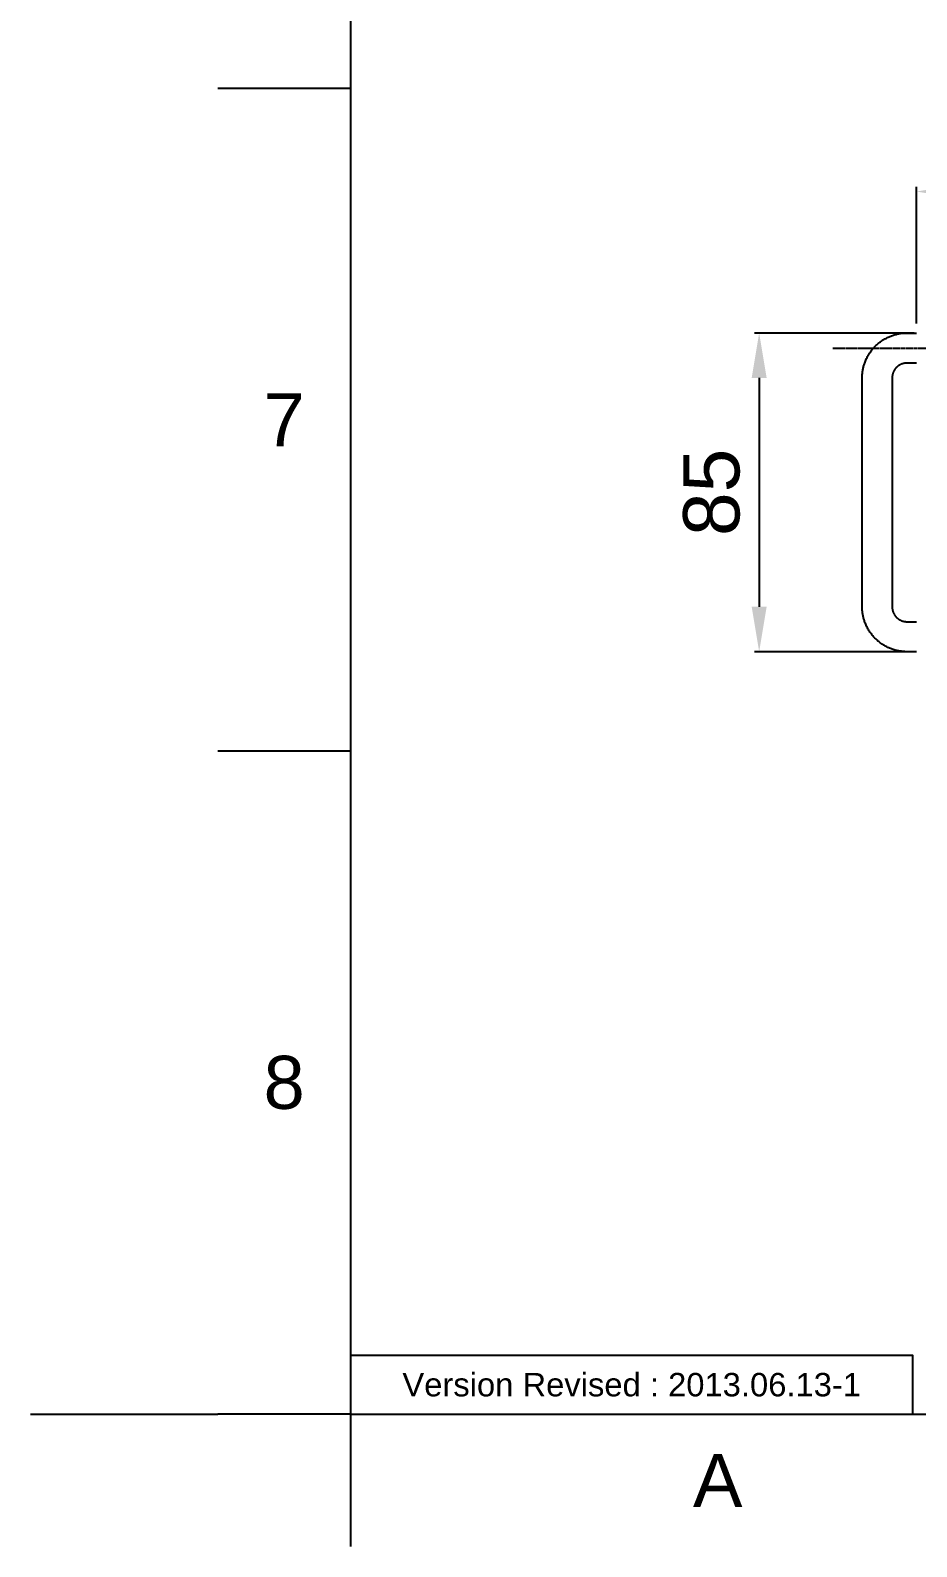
# Model space of a CAD drawing. Header units: millimetres. Extents: x 2944 to 4044, y 1234 to 2718.
# Drawn here: x 2943.8 to 3180.1, y 1233.6 to 1638 of the extents above; entities that cross this region are included whole.
import ezdxf

# ---------------------------------------------------------------- set-up
doc = ezdxf.new("R2010")
doc.units = ezdxf.units.MM
doc.linetypes.add('CENTER', pattern=[0.6, 0.375, -0.075, 0.075, -0.075])
for name, color, linetype in [('CEN2', 1, 'Continuous'), ('DIM2', 3, 'Continuous'), ('form22', 7, 'Continuous'), ('main', 7, 'Continuous')]:
    doc.layers.add(name, color=color, linetype=linetype)
doc.styles.add('Arial Regular', font='arial.ttf')
doc.styles.get("Standard").update_dxf_attribs({"font": 'arial.ttf'})
doc.dimstyles.new('ISO-25', dxfattribs={"dimtxt": 2.5, "dimasz": 2.5, "dimexe": 1.25, "dimexo": 0.625, "dimtad": 1, "dimtxsty": 'Standard', "dimcen": 2.5, "dimadec": 0, "dimazin": 0, "dimtfac": 1, "dimtmove": 0, "dimatfit": 3, "dimfxl": 1, "dimarcsym": 0})

# ---------------------------------------------------------------- blocks, each defined once
blk = doc.blocks.new('*D32')
at = {"layer": 'Defpoints', "color": 0, "transparency": 16777216}
for p in [(3280.09, 1594.98), (3180.09, 1559.13), (3280.09, 1559.13)]:
    blk.add_point(p, dxfattribs=at)
at = {"layer": 'DIM2', "color": 0, "lineweight": -2, "transparency": 16777216}
for p, q in [((3180.09, 1559.76), (3180.09, 1596.23)), ((3192.09, 1594.98), (3268.09, 1594.98)), ((3280.09, 1559.76), (3280.09, 1596.23))]:
    blk.add_line(p, q, dxfattribs=at)
at = {"layer": 'DIM2', "color": 0, "transparency": 16777216}
for points in [[(3192.09, 1596.98), (3192.09, 1592.98), (3180.09, 1594.98)], [(3268.09, 1596.98), (3268.09, 1592.98), (3280.09, 1594.98)]]:
    blk.add_solid(points, dxfattribs=at)
at = {"layer": 'DIM2', "color": 0, "transparency": 16777216, "insert": (3230.09, 1607.64), "char_height": 15, "attachment_point": 5}
blk.add_mtext('100', dxfattribs=at)
blk = doc.blocks.new('*D25')
at = {"layer": 'Defpoints', "color": 0, "transparency": 16777216}
for p in [(3180.09, 1557.25), (3138.1, 1472.25), (3180.09, 1472.25)]:
    blk.add_point(p, dxfattribs=at)
at = {"layer": 'DIM2', "color": 0, "lineweight": -2, "transparency": 16777216}
for p, q in [((3179.47, 1557.25), (3136.85, 1557.25)), ((3138.1, 1545.25), (3138.1, 1484.25)), ((3179.47, 1472.25), (3136.85, 1472.25))]:
    blk.add_line(p, q, dxfattribs=at)
at = {"layer": 'DIM2', "color": 0, "transparency": 16777216}
for points in [[(3136.1, 1545.25), (3140.1, 1545.25), (3138.1, 1557.25)], [(3136.1, 1484.25), (3140.1, 1484.25), (3138.1, 1472.25)]]:
    blk.add_solid(points, dxfattribs=at)
at = {"layer": 'DIM2', "color": 0, "transparency": 16777216, "insert": (3125.44, 1514.75), "char_height": 15, "attachment_point": 5, "rotation": 90}
blk.add_mtext('85', dxfattribs=at)

msp = doc.modelspace()

# ---------------------------------------------------------------- linework, layer by layer
at = {"layer": 'CEN2', "linetype": 'CENTER'}
msp.add_line((3157.7, 1553.19), (3448.39, 1553.19), dxfattribs=at)
at = {"layer": 'form22'}
for p, q in [((3029.11, 2683.07), (3029.11, 1268.93)), ((3029.11, 1622.47), (2993.76, 1622.47)), ((3029.11, 1445.7), (2993.76, 1445.7)), ((2943.76, 1268.93), (2993.76, 1268.93)), ((3029.11, 1268.93), (2993.76, 1268.93)), ((3029.11, 1268.93), (4008.41, 1268.93)), ((3029.11, 1268.93), (3029.11, 1233.58))]:
    msp.add_line(p, q, dxfattribs=at)
msp.add_lwpolyline([(3029.11, 1268.93), (3179.11, 1268.93), (3179.11, 1284.56), (3029.11, 1284.56)], close=True, dxfattribs=at)
at = {"layer": 'main'}
for p, q in [((3174.6, 1556.88), (3174.84, 1556.94)), ((3174.84, 1556.94), (3175.09, 1556.99)), ((3175.09, 1556.99), (3175.33, 1557.04)), ((3175.33, 1557.04), (3175.78, 1557.11)), ((3175.78, 1557.11), (3176.23, 1557.17)), ((3176.23, 1557.17), (3176.43, 1557.2)), ((3176.43, 1557.2), (3176.63, 1557.21)), ((3176.63, 1557.21), (3177.03, 1557.24)), ((3177.03, 1557.24), (3177.26, 1557.25)), ((3177.26, 1557.25), (3180.09, 1557.25)), ((3168.16, 1552.72), (3168.32, 1552.92)), ((3168.32, 1552.92), (3168.5, 1553.12)), ((3168.5, 1553.12), (3168.67, 1553.32)), ((3168.67, 1553.32), (3168.86, 1553.52)), ((3168.86, 1553.52), (3169.05, 1553.71)), ((3169.05, 1553.71), (3169.24, 1553.89)), ((3169.24, 1553.89), (3169.43, 1554.07)), ((3169.43, 1554.07), (3169.63, 1554.25)), ((3169.63, 1554.25), (3169.84, 1554.43)), ((3169.84, 1554.43), (3170.05, 1554.6)), ((3170.05, 1554.6), (3170.26, 1554.77)), ((3170.26, 1554.77), (3170.48, 1554.93)), ((3170.48, 1554.93), (3170.7, 1555.09)), ((3170.7, 1555.09), (3170.92, 1555.24)), ((3170.92, 1555.24), (3171.15, 1555.39)), ((3171.15, 1555.39), (3171.38, 1555.54)), ((3171.38, 1555.54), (3171.62, 1555.67)), ((3171.62, 1555.67), (3171.83, 1555.8)), ((3171.83, 1555.8), (3172.05, 1555.91)), ((3172.05, 1555.91), (3172.27, 1556.03)), ((3172.27, 1556.03), (3172.49, 1556.13)), ((3172.49, 1556.13), (3172.72, 1556.24)), ((3172.72, 1556.24), (3172.95, 1556.33)), ((3172.95, 1556.33), (3173.17, 1556.43)), ((3173.17, 1556.43), (3173.41, 1556.52)), ((3173.41, 1556.52), (3173.64, 1556.6)), ((3173.64, 1556.6), (3173.88, 1556.68)), ((3173.88, 1556.68), (3174.12, 1556.75)), ((3174.12, 1556.75), (3174.36, 1556.82)), ((3174.36, 1556.82), (3174.6, 1556.88)), ((3166.09, 1548.8), (3166.16, 1549.02)), ((3166.16, 1549.02), (3166.24, 1549.24)), ((3166.24, 1549.24), (3166.33, 1549.49)), ((3166.33, 1549.49), (3166.43, 1549.74)), ((3166.43, 1549.74), (3166.53, 1549.99)), ((3166.53, 1549.99), (3166.64, 1550.24)), ((3166.64, 1550.24), (3166.75, 1550.48)), ((3166.75, 1550.48), (3166.87, 1550.72)), ((3166.87, 1550.72), (3167, 1550.96)), ((3167, 1550.96), (3167.13, 1551.2)), ((3167.13, 1551.2), (3167.26, 1551.42)), ((3167.26, 1551.42), (3167.4, 1551.65)), ((3167.4, 1551.65), (3167.54, 1551.87)), ((3167.54, 1551.87), (3167.69, 1552.08)), ((3167.69, 1552.08), (3167.84, 1552.3)), ((3167.84, 1552.3), (3168, 1552.51)), ((3168, 1552.51), (3168.16, 1552.72)), ((3175.79, 1548.84), (3175.68, 1548.78)), ((3175.87, 1548.88), (3175.79, 1548.84)), ((3175.95, 1548.92), (3175.87, 1548.88)), ((3176.03, 1548.95), (3175.95, 1548.92)), ((3176.12, 1548.99), (3176.03, 1548.95)), ((3176.21, 1549.02), (3176.12, 1548.99)), ((3176.29, 1549.05), (3176.21, 1549.02)), ((3176.38, 1549.07), (3176.29, 1549.05)), ((3176.47, 1549.1), (3176.38, 1549.07)), ((3176.56, 1549.12), (3176.47, 1549.1)), ((3176.65, 1549.15), (3176.56, 1549.12)), ((3176.74, 1549.16), (3176.65, 1549.15)), ((3176.83, 1549.18), (3176.74, 1549.16)), ((3176.95, 1549.2), (3176.83, 1549.18)), ((3177.16, 1549.23), (3176.95, 1549.2)), ((3177.24, 1549.24), (3177.16, 1549.23)), ((3177.29, 1549.24), (3177.24, 1549.24)), ((3177.34, 1549.24), (3177.29, 1549.24)), ((3177.39, 1549.25), (3177.34, 1549.24)), ((3180.09, 1549.25), (3177.39, 1549.25)), ((3165.55, 1545.48), (3165.56, 1545.72)), ((3165.55, 1516.29), (3165.55, 1545.48)), ((3165.56, 1545.72), (3165.58, 1545.96)), ((3165.58, 1545.96), (3165.59, 1546.2)), ((3165.59, 1546.2), (3165.62, 1546.43)), ((3165.62, 1546.43), (3165.64, 1546.69)), ((3165.64, 1546.69), (3165.68, 1546.94)), ((3165.68, 1546.94), (3165.72, 1547.19)), ((3165.72, 1547.19), (3165.76, 1547.45)), ((3165.76, 1547.45), (3165.8, 1547.67)), ((3165.8, 1547.67), (3165.85, 1547.9)), ((3165.85, 1547.9), (3165.9, 1548.13)), ((3165.9, 1548.13), (3165.96, 1548.35)), ((3165.96, 1548.35), (3166.02, 1548.57)), ((3166.02, 1548.57), (3166.09, 1548.8)), ((3173.56, 1545.36), (3173.55, 1516.29)), ((3173.57, 1545.6), (3173.56, 1545.48)), ((3173.56, 1545.48), (3173.56, 1545.36)), ((3173.58, 1545.7), (3173.57, 1545.6)), ((3173.59, 1545.8), (3173.58, 1545.7)), ((3173.61, 1545.9), (3173.59, 1545.8)), ((3173.62, 1546), (3173.61, 1545.9)), ((3173.65, 1546.11), (3173.62, 1546)), ((3173.68, 1546.23), (3173.65, 1546.11)), ((3173.71, 1546.34), (3173.68, 1546.23)), ((3173.74, 1546.45), (3173.71, 1546.34)), ((3173.78, 1546.56), (3173.74, 1546.45)), ((3173.82, 1546.67), (3173.78, 1546.56)), ((3173.86, 1546.78), (3173.82, 1546.67)), ((3173.91, 1546.89), (3173.86, 1546.78)), ((3173.95, 1546.99), (3173.91, 1546.89)), ((3174, 1547.09), (3173.95, 1546.99)), ((3174.06, 1547.19), (3174, 1547.09)), ((3174.11, 1547.29), (3174.06, 1547.19)), ((3174.17, 1547.39), (3174.11, 1547.29)), ((3174.23, 1547.48), (3174.17, 1547.39)), ((3174.29, 1547.57), (3174.23, 1547.48)), ((3174.36, 1547.66), (3174.29, 1547.57)), ((3174.43, 1547.75), (3174.36, 1547.66)), ((3174.51, 1547.84), (3174.43, 1547.75)), ((3174.58, 1547.93), (3174.51, 1547.84)), ((3174.66, 1548.01), (3174.58, 1547.93)), ((3174.75, 1548.09), (3174.66, 1548.01)), ((3174.83, 1548.17), (3174.75, 1548.09)), ((3174.92, 1548.25), (3174.83, 1548.17)), ((3175, 1548.33), (3174.92, 1548.25)), ((3175.1, 1548.4), (3175, 1548.33)), ((3175.19, 1548.47), (3175.1, 1548.4)), ((3175.28, 1548.54), (3175.19, 1548.47)), ((3175.38, 1548.6), (3175.28, 1548.54)), ((3175.48, 1548.67), (3175.38, 1548.6)), ((3175.58, 1548.73), (3175.48, 1548.67)), ((3175.68, 1548.78), (3175.58, 1548.73)), ((3165.55, 1514.3), (3165.55, 1516.29)), ((3165.56, 1484.41), (3165.55, 1514.3)), ((3173.55, 1516.29), (3173.55, 1514.3)), ((3173.55, 1514.3), (3173.56, 1484.14)), ((3165.57, 1483.7), (3165.56, 1484.41)), ((3173.56, 1484.14), (3173.56, 1484.06)), ((3165.58, 1483.48), (3165.57, 1483.7)), ((3165.6, 1483.25), (3165.58, 1483.48)), ((3165.62, 1483.03), (3165.6, 1483.25)), ((3165.64, 1482.79), (3165.62, 1483.03)), ((3165.67, 1482.56), (3165.64, 1482.79)), ((3165.71, 1482.33), (3165.67, 1482.56)), ((3165.75, 1482.1), (3165.71, 1482.33)), ((3165.79, 1481.87), (3165.75, 1482.1)), ((3165.84, 1481.65), (3165.79, 1481.87)), ((3165.89, 1481.43), (3165.84, 1481.65)), ((3165.95, 1481.21), (3165.89, 1481.43)), ((3166.01, 1480.99), (3165.95, 1481.21)), ((3166.07, 1480.77), (3166.01, 1480.99)), ((3166.14, 1480.55), (3166.07, 1480.77)), ((3166.21, 1480.34), (3166.14, 1480.55)), ((3166.3, 1480.09), (3166.21, 1480.34)), ((3166.4, 1479.84), (3166.3, 1480.09)), ((3173.56, 1484.06), (3173.56, 1483.97)), ((3173.56, 1483.97), (3173.57, 1483.9)), ((3173.57, 1483.9), (3173.58, 1483.8)), ((3173.58, 1483.8), (3173.59, 1483.7)), ((3173.59, 1483.7), (3173.61, 1483.6)), ((3173.61, 1483.6), (3173.63, 1483.49)), ((3173.63, 1483.49), (3173.65, 1483.38)), ((3173.65, 1483.38), (3173.68, 1483.27)), ((3173.68, 1483.27), (3173.71, 1483.16)), ((3173.71, 1483.16), (3173.74, 1483.05)), ((3173.74, 1483.05), (3173.77, 1482.94)), ((3173.77, 1482.94), (3173.81, 1482.84)), ((3173.81, 1482.84), (3173.85, 1482.73)), ((3173.85, 1482.73), (3173.9, 1482.62)), ((3173.9, 1482.62), (3173.95, 1482.52)), ((3173.95, 1482.52), (3174, 1482.42)), ((3174, 1482.42), (3174.05, 1482.32)), ((3174.05, 1482.32), (3174.11, 1482.22)), ((3174.11, 1482.22), (3174.17, 1482.12)), ((3174.17, 1482.12), (3174.23, 1482.03)), ((3174.23, 1482.03), (3174.29, 1481.93)), ((3174.29, 1481.93), (3174.36, 1481.84)), ((3174.36, 1481.84), (3174.43, 1481.75)), ((3174.43, 1481.75), (3174.51, 1481.66)), ((3174.51, 1481.66), (3174.58, 1481.57)), ((3174.58, 1481.57), (3174.66, 1481.49)), ((3174.66, 1481.49), (3174.74, 1481.41)), ((3174.74, 1481.41), (3174.82, 1481.33)), ((3174.82, 1481.33), (3174.91, 1481.25)), ((3174.91, 1481.25), (3175, 1481.17)), ((3175, 1481.17), (3175.09, 1481.1)), ((3175.09, 1481.1), (3175.18, 1481.03)), ((3175.18, 1481.03), (3175.27, 1480.97)), ((3175.27, 1480.97), (3175.36, 1480.9)), ((3175.36, 1480.9), (3175.46, 1480.84)), ((3175.46, 1480.84), (3175.56, 1480.78)), ((3175.56, 1480.78), (3175.66, 1480.73)), ((3175.66, 1480.73), (3175.76, 1480.68)), ((3175.76, 1480.68), (3175.84, 1480.64)), ((3175.84, 1480.64), (3175.92, 1480.6)), ((3175.92, 1480.6), (3176, 1480.56)), ((3176, 1480.56), (3176.09, 1480.53)), ((3176.09, 1480.53), (3176.17, 1480.5)), ((3176.17, 1480.5), (3176.26, 1480.47)), ((3176.26, 1480.47), (3176.34, 1480.44)), ((3176.34, 1480.44), (3176.43, 1480.41)), ((3176.43, 1480.41), (3176.51, 1480.39)), ((3176.51, 1480.39), (3176.6, 1480.37)), ((3176.6, 1480.37), (3176.69, 1480.34)), ((3176.69, 1480.34), (3176.78, 1480.33)), ((3176.78, 1480.33), (3176.86, 1480.31)), ((3176.86, 1480.31), (3176.95, 1480.3)), ((3176.95, 1480.3), (3177.04, 1480.28)), ((3177.04, 1480.28), (3177.13, 1480.27)), ((3177.13, 1480.27), (3177.26, 1480.26)), ((3177.26, 1480.26), (3177.38, 1480.26)), ((3177.38, 1480.26), (3177.8, 1480.25)), ((3177.8, 1480.25), (3180.09, 1480.25)), ((3166.5, 1479.59), (3166.4, 1479.84)), ((3166.6, 1479.34), (3166.5, 1479.59)), ((3166.72, 1479.1), (3166.6, 1479.34)), ((3166.83, 1478.86), (3166.72, 1479.1)), ((3166.96, 1478.63), (3166.83, 1478.86)), ((3167.08, 1478.39), (3166.96, 1478.63)), ((3167.21, 1478.16), (3167.08, 1478.39)), ((3167.35, 1477.94), (3167.21, 1478.16)), ((3167.49, 1477.71), (3167.35, 1477.94)), ((3167.64, 1477.49), (3167.49, 1477.71)), ((3167.79, 1477.28), (3167.64, 1477.49)), ((3167.94, 1477.07), (3167.79, 1477.28)), ((3168.1, 1476.86), (3167.94, 1477.07)), ((3168.26, 1476.66), (3168.1, 1476.86)), ((3168.44, 1476.45), (3168.26, 1476.66)), ((3168.61, 1476.25), (3168.44, 1476.45)), ((3168.8, 1476.05), (3168.61, 1476.25)), ((3168.98, 1475.85), (3168.8, 1476.05)), ((3169.18, 1475.66), (3168.98, 1475.85)), ((3169.37, 1475.47), (3169.18, 1475.66)), ((3169.58, 1475.29), (3169.37, 1475.47)), ((3169.78, 1475.11), (3169.58, 1475.29)), ((3169.98, 1474.94), (3169.78, 1475.11)), ((3170.19, 1474.77), (3169.98, 1474.94)), ((3170.4, 1474.61), (3170.19, 1474.77)), ((3170.61, 1474.46), (3170.4, 1474.61)), ((3170.83, 1474.31), (3170.61, 1474.46)), ((3171.05, 1474.16), (3170.83, 1474.31)), ((3171.27, 1474.02), (3171.05, 1474.16)), ((3171.49, 1473.89), (3171.27, 1474.02)), ((3171.72, 1473.76), (3171.49, 1473.89)), ((3171.94, 1473.64), (3171.72, 1473.76)), ((3172.17, 1473.52), (3171.94, 1473.64)), ((3172.4, 1473.41), (3172.17, 1473.52)), ((3172.64, 1473.31), (3172.4, 1473.41)), ((3172.87, 1473.2), (3172.64, 1473.31)), ((3173.11, 1473.11), (3172.87, 1473.2)), ((3173.35, 1473.02), (3173.11, 1473.11)), ((3173.59, 1472.93), (3173.35, 1473.02)), ((3173.84, 1472.84), (3173.59, 1472.93)), ((3174.09, 1472.77), (3173.84, 1472.84)), ((3174.34, 1472.69), (3174.09, 1472.77)), ((3174.59, 1472.62), (3174.34, 1472.69)), ((3174.84, 1472.56), (3174.59, 1472.62)), ((3175.1, 1472.51), (3174.84, 1472.56)), ((3175.35, 1472.45), (3175.1, 1472.51)), ((3175.74, 1472.39), (3175.35, 1472.45)), ((3175.94, 1472.36), (3175.74, 1472.39)), ((3176.14, 1472.33), (3175.94, 1472.36)), ((3176.32, 1472.31), (3176.14, 1472.33)), ((3176.51, 1472.3), (3176.32, 1472.31)), ((3176.91, 1472.27), (3176.51, 1472.3)), ((3177.49, 1472.26), (3176.91, 1472.27)), ((3180.09, 1472.25), (3177.49, 1472.26))]:
    msp.add_line(p, q, dxfattribs=at)

# ---------------------------------------------------------------- texts
at = {"layer": 'form22', "attachment_point": 5, "style": 'Arial Regular'}
for s, insert, char_height, width in [('7', (3011.44, 1534.08), 14.14, 46.5744), ('8', (3011.44, 1357.31), 14.14, 47.0355), ('Version Revised : 2013.06.13-1', (3104.11, 1276.74), 6.25, 252.5136), ('A', (3127.04, 1251.25), 14.14, 54.8748)]:
    msp.add_mtext(s, dxfattribs=dict(at, insert=insert, char_height=char_height, width=width))

# ---------------------------------------------------------------- dimensions: what is measured, and where the dimension line sits
at = {"layer": 'DIM2'}
dim = msp.add_linear_dim(base=(3280.09, 1594.98), p1=(3180.09, 1559.13), p2=(3280.09, 1559.13), dimstyle='ISO-25', override={"dimtxt": 15, "dimasz": 12, "dimgap": 5, "dimdec": 0}, dxfattribs=at)
dim.commit()
dim.dimension.update_dxf_attribs({"geometry": '*D32', "text_midpoint": (3230.09, 1607.64)})
dim = msp.add_linear_dim(base=(3138.1, 1472.25), p1=(3180.09, 1557.25), p2=(3180.09, 1472.25), angle=90, dimstyle='ISO-25', override={"dimtxt": 15, "dimasz": 12, "dimgap": 5, "dimdec": 0}, dxfattribs=at)
dim.commit()
dim.dimension.update_dxf_attribs({"geometry": '*D25', "text_midpoint": (3125.44, 1514.75)})

doc.saveas('drawing.dxf')
